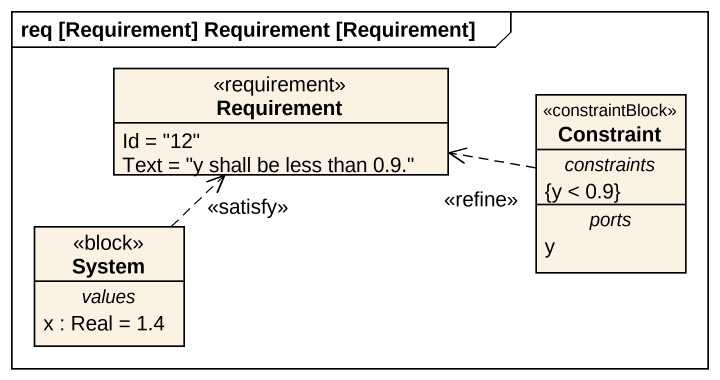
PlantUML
@startuml
mainframe req [Requirement] Requirement [Requirement]
hide circle
hide empty members
class Requirement <<requirement>> {
  Id = "12"
  Text = "y shall be less than 0.9."
}
class Constraint <<constraintBlock>> {
  -- constraints --
  {y < 0.9}
  -- ports --
  y
}
class System <<block>> {
  -- values --
  x : Real = 1.4
}
Constraint .left.> Requirement : <<refine>>
System .up.> Requirement : <<satisfy>>
@enduml
